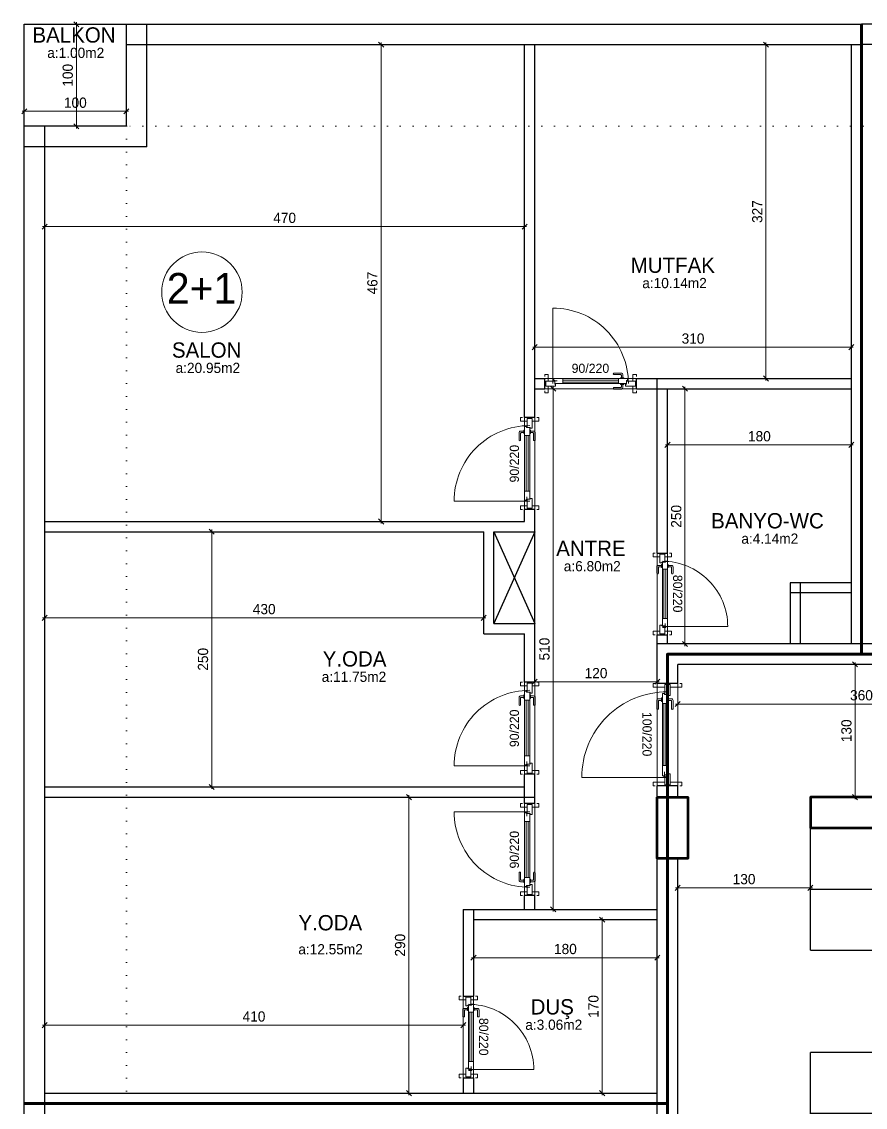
# Model space of a CAD drawing. Header units: centimetres. Extents: x 562865 to 1310255, y -148070 to 32737.
# Drawn here: x 591816 to 592642, y -1065 to -2 of the extents above; entities that cross this region are included whole.
import ezdxf
from ezdxf.enums import TextEntityAlignment as Align

# ---------------------------------------------------------------- set-up
doc = ezdxf.new("R2010")
doc.units = ezdxf.units.CM
doc.header["$LTSCALE"] = 2.5
doc.linetypes.add('DASHED', pattern=[0.25, 0.125, -0.125])
doc.linetypes.add('DOT', pattern=[0.25, 0, -0.25])
doc.layers.get('0').update_dxf_attribs({"color": 86})
for name, color, linetype, lineweight in [('1', 126, 'Continuous', 25), ('ADAKENARI', 18, 'Continuous', 5), ('DUVAR', 4, 'Continuous', 30), ('duvar-kesim', 7, 'Continuous', 0), ('GÖRÜNÜŞLER', 96, 'Continuous', 25), ('ince', 30, 'Continuous', 15), ('iç ölçü', 106, 'Continuous', 18), ('kapi', 9, 'Continuous', 0), ('kolon', 1, 'Continuous', 53)]:
    doc.layers.add(name, color=color, linetype=linetype, lineweight=lineweight)
for name, color, linetype in [('alan', 7, 'Continuous'), ('kapi-yazi', 7, 'Continuous'), ('mahal', 7, 'Continuous'), ('MAKINA', 4, 'Continuous'), ('MERBAS', 231, 'Continuous'), ('MIMARI', 3, 'Continuous'), ('Oda', 7, 'Continuous')]:
    doc.layers.add(name, color=color, linetype=linetype)
doc.styles.add('MAHALADI', font='arial.ttf')
doc.styles.add('PINAR', font='comic.ttf')
doc.dimstyles.new('TEMİZ ÖLÇÜ', dxfattribs={"dimtxt": 10, "dimasz": 5, "dimexe": 1.8, "dimexo": 0.625, "dimgap": 3, "dimtad": 1, "dimdec": 0, "dimrnd": 0.5, "dimzin": 1, "dimdsep": 46, "dimtxsty": 'PINAR', "dimblk": 'OBLIQUE', "dimcen": 0.9, "dimdle": 2, "dimclrd": 256, "dimclre": 256, "dimclrt": 7, "dimadec": 0, "dimazin": 0, "dimtfac": 1, "dimtdec": 0, "dimtofl": 0, "dimtmove": 2, "dimatfit": 2, "dimfxl": 10, "dimfxlon": 1, "dimlwd": -1, "dimlwe": -1, "dimarcsym": 0})

# ---------------------------------------------------------------- blocks, each defined once
blk = doc.blocks.new('_Oblique')
at = {"color": 0, "linetype": 'ByBlock', "lineweight": -2}
blk.add_line((-0.5, -0.5), (0.5, 0.5), dxfattribs=at)
blk = doc.blocks.new('*D104')
at = {"layer": 'Defpoints', "color": 0}
for p in [(592374.9, -881.1), (592384.6, -881.1), (592374.9, -1051.1)]:
    blk.add_point(p, dxfattribs=at)
at = {"layer": 'iç ölçü'}
for p, q in [((592379.6, -881.1), (592386.4, -881.1)), ((592384.6, -1053.1), (592384.6, -879.1)), ((592379.6, -1051.1), (592386.4, -1051.1))]:
    blk.add_line(p, q, dxfattribs=at)
at = {"layer": 'iç ölçü', "linetype": 'ByBlock', "xscale": 5, "yscale": 5, "zscale": 5}
for p, rotation in [((592384.6, -881.1), 90), ((592384.6, -1051.1), 270)]:
    blk.add_blockref('_Oblique', p, dxfattribs=dict(at, rotation=rotation))
at = {"layer": 'iç ölçü', "color": 7, "insert": (592376.1, -966.1), "char_height": 10, "attachment_point": 5, "rotation": 90, "style": 'PINAR'}
blk.add_mtext('170', dxfattribs=at)
blk = doc.blocks.new('*D105')
at = {"layer": 'Defpoints', "color": 0}
for p in [(592258.6, -902.2), (592438.6, -902.2), (592258.6, -918.4)]:
    blk.add_point(p, dxfattribs=at)
at = {"layer": 'iç ölçü'}
for p, q in [((592258.6, -913.4), (592258.6, -920.2)), ((592438.6, -913.4), (592438.6, -920.2)), ((592440.6, -918.4), (592256.6, -918.4))]:
    blk.add_line(p, q, dxfattribs=at)
at = {"layer": 'iç ölçü', "linetype": 'ByBlock', "xscale": 5, "yscale": 5, "zscale": 5, "rotation": 180}
blk.add_blockref('_Oblique', (592258.6, -918.4), dxfattribs=at)
at = {"layer": 'iç ölçü', "linetype": 'ByBlock', "xscale": 5, "yscale": 5, "zscale": 5}
blk.add_blockref('_Oblique', (592438.6, -918.4), dxfattribs=at)
at = {"layer": 'iç ölçü', "color": 7, "insert": (592348.6, -909.9), "char_height": 10, "attachment_point": 5, "style": 'PINAR'}
blk.add_mtext('180', dxfattribs=at)
blk = doc.blocks.new('*D106')
at = {"layer": 'Defpoints', "color": 0}
for p in [(592195.3, -761.1), (592216.9, -761.1), (592216.9, -1051.1)]:
    blk.add_point(p, dxfattribs=at)
at = {"layer": 'iç ölçü'}
for p, q in [((592200.3, -761.1), (592193.5, -761.1)), ((592195.3, -1053.1), (592195.3, -759.1)), ((592200.3, -1051.1), (592193.5, -1051.1))]:
    blk.add_line(p, q, dxfattribs=at)
at = {"layer": 'iç ölçü', "linetype": 'ByBlock', "xscale": 5, "yscale": 5, "zscale": 5}
for p, rotation in [((592195.3, -761.1), 90), ((592195.3, -1051.1), 270)]:
    blk.add_blockref('_Oblique', p, dxfattribs=dict(at, rotation=rotation))
at = {"layer": 'iç ölçü', "color": 7, "insert": (592186.7, -906.1), "char_height": 10, "attachment_point": 5, "rotation": 90, "style": 'PINAR'}
blk.add_mtext('290', dxfattribs=at)
blk = doc.blocks.new('*D107')
at = {"layer": 'Defpoints', "color": 0}
for p in [(591838.6, -896.2), (592248.6, -896.2), (591838.6, -984.4)]:
    blk.add_point(p, dxfattribs=at)
at = {"layer": 'iç ölçü'}
for p, q in [((592250.6, -984.4), (591836.6, -984.4)), ((591838.6, -979.4), (591838.6, -986.2)), ((592248.6, -979.4), (592248.6, -986.2))]:
    blk.add_line(p, q, dxfattribs=at)
at = {"layer": 'iç ölçü', "linetype": 'ByBlock', "xscale": 5, "yscale": 5, "zscale": 5, "rotation": 180}
blk.add_blockref('_Oblique', (591838.6, -984.4), dxfattribs=at)
at = {"layer": 'iç ölçü', "linetype": 'ByBlock', "xscale": 5, "yscale": 5, "zscale": 5}
blk.add_blockref('_Oblique', (592248.6, -984.4), dxfattribs=at)
at = {"layer": 'iç ölçü', "color": 7, "insert": (592043.6, -976), "char_height": 10, "attachment_point": 5, "style": 'PINAR'}
blk.add_mtext('410', dxfattribs=at)
blk = doc.blocks.new('*D108')
at = {"layer": 'Defpoints', "color": 0}
for p in [(592002.2, -501.1), (592022.8, -501.1), (592022.8, -751.1)]:
    blk.add_point(p, dxfattribs=at)
at = {"layer": 'iç ölçü'}
for p, q in [((592002.2, -753.1), (592002.2, -499.1)), ((592007.2, -501.1), (592000.4, -501.1)), ((592007.2, -751.1), (592000.4, -751.1))]:
    blk.add_line(p, q, dxfattribs=at)
at = {"layer": 'iç ölçü', "linetype": 'ByBlock', "xscale": 5, "yscale": 5, "zscale": 5}
for p, rotation in [((592002.2, -501.1), 90), ((592002.2, -751.1), 270)]:
    blk.add_blockref('_Oblique', p, dxfattribs=dict(at, rotation=rotation))
at = {"layer": 'iç ölçü', "color": 7, "insert": (591993.7, -626.1), "char_height": 10, "attachment_point": 5, "rotation": 90, "style": 'PINAR'}
blk.add_mtext('250', dxfattribs=at)
blk = doc.blocks.new('*D109')
at = {"layer": 'Defpoints', "color": 0}
for p in [(591838.6, -552.1), (592268.6, -552.1), (591838.6, -585.5)]:
    blk.add_point(p, dxfattribs=at)
at = {"layer": 'iç ölçü'}
for p, q in [((591838.6, -580.5), (591838.6, -587.3)), ((592268.6, -580.5), (592268.6, -587.3)), ((592270.6, -585.5), (591836.6, -585.5))]:
    blk.add_line(p, q, dxfattribs=at)
at = {"layer": 'iç ölçü', "linetype": 'ByBlock', "xscale": 5, "yscale": 5, "zscale": 5, "rotation": 180}
blk.add_blockref('_Oblique', (591838.6, -585.5), dxfattribs=at)
at = {"layer": 'iç ölçü', "linetype": 'ByBlock', "xscale": 5, "yscale": 5, "zscale": 5}
blk.add_blockref('_Oblique', (592268.6, -585.5), dxfattribs=at)
at = {"layer": 'iç ölçü', "color": 7, "insert": (592053.6, -577), "char_height": 10, "attachment_point": 5, "style": 'PINAR'}
blk.add_mtext('430', dxfattribs=at)
blk = doc.blocks.new('*D110')
at = {"layer": 'Defpoints', "color": 0}
for p in [(592168.1, -24.1), (592194.8, -24.1), (592194.8, -491.1)]:
    blk.add_point(p, dxfattribs=at)
at = {"layer": 'iç ölçü'}
for p, q in [((592173.1, -24.1), (592166.3, -24.1)), ((592168.1, -493.1), (592168.1, -22.1)), ((592173.1, -491.1), (592166.3, -491.1))]:
    blk.add_line(p, q, dxfattribs=at)
at = {"layer": 'iç ölçü', "linetype": 'ByBlock', "xscale": 5, "yscale": 5, "zscale": 5}
for p, rotation in [((592168.1, -24.1), 90), ((592168.1, -491.1), 270)]:
    blk.add_blockref('_Oblique', p, dxfattribs=dict(at, rotation=rotation))
at = {"layer": 'iç ölçü', "color": 7, "insert": (592159.6, -257.6), "char_height": 10, "attachment_point": 5, "rotation": 90, "style": 'PINAR'}
blk.add_mtext('467', dxfattribs=at)
blk = doc.blocks.new('*D111')
at = {"layer": 'Defpoints', "color": 0}
for p in [(591838.6, -151.4), (592308.6, -151.4), (591838.6, -202.3)]:
    blk.add_point(p, dxfattribs=at)
at = {"layer": 'iç ölçü'}
for p, q in [((591838.6, -197.3), (591838.6, -204.1)), ((592308.6, -197.3), (592308.6, -204.1)), ((592310.6, -202.3), (591836.6, -202.3))]:
    blk.add_line(p, q, dxfattribs=at)
at = {"layer": 'iç ölçü', "linetype": 'ByBlock', "xscale": 5, "yscale": 5, "zscale": 5, "rotation": 180}
blk.add_blockref('_Oblique', (591838.6, -202.3), dxfattribs=at)
at = {"layer": 'iç ölçü', "linetype": 'ByBlock', "xscale": 5, "yscale": 5, "zscale": 5}
blk.add_blockref('_Oblique', (592308.6, -202.3), dxfattribs=at)
at = {"layer": 'iç ölçü', "color": 7, "insert": (592073.6, -193.8), "char_height": 10, "attachment_point": 5, "style": 'PINAR'}
blk.add_mtext('470', dxfattribs=at)
blk = doc.blocks.new('*D112')
at = {"layer": 'Defpoints', "color": 0}
for p in [(591869.6, -4.1), (591897.4, -4.1), (591897.4, -104.1)]:
    blk.add_point(p, dxfattribs=at)
at = {"layer": 'iç ölçü'}
for p, q in [((591874.6, -4.1), (591867.8, -4.1)), ((591869.6, -106.1), (591869.6, -2.1)), ((591874.6, -104.1), (591867.8, -104.1))]:
    blk.add_line(p, q, dxfattribs=at)
at = {"layer": 'iç ölçü', "linetype": 'ByBlock', "xscale": 5, "yscale": 5, "zscale": 5}
for p, rotation in [((591869.6, -4.1), 90), ((591869.6, -104.1), 270)]:
    blk.add_blockref('_Oblique', p, dxfattribs=dict(at, rotation=rotation))
at = {"layer": 'iç ölçü', "color": 7, "insert": (591861.2, -54.1), "char_height": 10, "attachment_point": 5, "rotation": 90, "style": 'PINAR'}
blk.add_mtext('100', dxfattribs=at)
blk = doc.blocks.new('*D113')
at = {"layer": 'Defpoints', "color": 0}
for p in [(591818.6, -82.8), (591918.6, -82.8), (591918.6, -89.4)]:
    blk.add_point(p, dxfattribs=at)
at = {"layer": 'iç ölçü'}
for p, q in [((591818.6, -84.4), (591818.6, -91.2)), ((591918.6, -84.4), (591918.6, -91.2)), ((591816.6, -89.4), (591920.6, -89.4))]:
    blk.add_line(p, q, dxfattribs=at)
at = {"layer": 'iç ölçü', "linetype": 'ByBlock', "xscale": 5, "yscale": 5, "zscale": 5, "rotation": 180}
blk.add_blockref('_Oblique', (591818.6, -89.4), dxfattribs=at)
at = {"layer": 'iç ölçü', "linetype": 'ByBlock', "xscale": 5, "yscale": 5, "zscale": 5}
blk.add_blockref('_Oblique', (591918.6, -89.4), dxfattribs=at)
at = {"layer": 'iç ölçü', "color": 7, "insert": (591868.6, -81), "char_height": 10, "attachment_point": 5, "style": 'PINAR'}
blk.add_mtext('100', dxfattribs=at)
blk = doc.blocks.new('*D114')
at = {"layer": 'Defpoints', "color": 0}
for p in [(592528.1, -24.1), (592545, -24.1), (592528.1, -351.1)]:
    blk.add_point(p, dxfattribs=at)
at = {"layer": 'iç ölçü'}
for p, q in [((592540, -24.1), (592546.8, -24.1)), ((592545, -353.1), (592545, -22.1)), ((592540, -351.1), (592546.8, -351.1))]:
    blk.add_line(p, q, dxfattribs=at)
at = {"layer": 'iç ölçü', "linetype": 'ByBlock', "xscale": 5, "yscale": 5, "zscale": 5}
for p, rotation in [((592545, -24.1), 90), ((592545, -351.1), 270)]:
    blk.add_blockref('_Oblique', p, dxfattribs=dict(at, rotation=rotation))
at = {"layer": 'iç ölçü', "color": 7, "insert": (592536.6, -187.6), "char_height": 10, "attachment_point": 5, "rotation": 90, "style": 'PINAR'}
blk.add_mtext('327', dxfattribs=at)
blk = doc.blocks.new('*D115')
at = {"layer": 'Defpoints', "color": 0}
for p in [(592318.6, -58.1), (592628.6, -58.1), (592318.6, -320.4)]:
    blk.add_point(p, dxfattribs=at)
at = {"layer": 'iç ölçü'}
for p, q in [((592318.6, -315.4), (592318.6, -322.2)), ((592628.6, -315.4), (592628.6, -322.2)), ((592630.6, -320.4), (592316.6, -320.4))]:
    blk.add_line(p, q, dxfattribs=at)
at = {"layer": 'iç ölçü', "linetype": 'ByBlock', "xscale": 5, "yscale": 5, "zscale": 5, "rotation": 180}
blk.add_blockref('_Oblique', (592318.6, -320.4), dxfattribs=at)
at = {"layer": 'iç ölçü', "linetype": 'ByBlock', "xscale": 5, "yscale": 5, "zscale": 5}
blk.add_blockref('_Oblique', (592628.6, -320.4), dxfattribs=at)
at = {"layer": 'iç ölçü', "color": 7, "insert": (592473.6, -312), "char_height": 10, "attachment_point": 5, "style": 'PINAR'}
blk.add_mtext('310', dxfattribs=at)
blk = doc.blocks.new('*D116')
at = {"layer": 'Defpoints', "color": 0}
for p in [(592448.6, -416.1), (592448.6, -432.8), (592628.6, -432.8)]:
    blk.add_point(p, dxfattribs=at)
at = {"layer": 'iç ölçü'}
for p, q in [((592448.6, -421.1), (592448.6, -414.3)), ((592628.6, -421.1), (592628.6, -414.3)), ((592630.6, -416.1), (592446.6, -416.1))]:
    blk.add_line(p, q, dxfattribs=at)
at = {"layer": 'iç ölçü', "linetype": 'ByBlock', "xscale": 5, "yscale": 5, "zscale": 5, "rotation": 180}
blk.add_blockref('_Oblique', (592448.6, -416.1), dxfattribs=at)
at = {"layer": 'iç ölçü', "linetype": 'ByBlock', "xscale": 5, "yscale": 5, "zscale": 5}
blk.add_blockref('_Oblique', (592628.6, -416.1), dxfattribs=at)
at = {"layer": 'iç ölçü', "color": 7, "insert": (592538.6, -407.7), "char_height": 10, "attachment_point": 5, "style": 'PINAR'}
blk.add_mtext('180', dxfattribs=at)
blk = doc.blocks.new('*D117')
at = {"layer": 'Defpoints', "color": 0}
for p in [(592491, -361.1), (592465.7, -611.1), (592491, -611.1)]:
    blk.add_point(p, dxfattribs=at)
at = {"layer": 'iç ölçü'}
for p, q in [((592470.7, -361.1), (592463.9, -361.1)), ((592465.7, -359.1), (592465.7, -613.1)), ((592470.7, -611.1), (592463.9, -611.1))]:
    blk.add_line(p, q, dxfattribs=at)
at = {"layer": 'iç ölçü', "linetype": 'ByBlock', "xscale": 5, "yscale": 5, "zscale": 5}
for p, rotation in [((592465.7, -361.1), 90), ((592465.7, -611.1), 270)]:
    blk.add_blockref('_Oblique', p, dxfattribs=dict(at, rotation=rotation))
at = {"layer": 'iç ölçü', "color": 7, "insert": (592457.2, -486.1), "char_height": 10, "attachment_point": 5, "rotation": 90, "style": 'PINAR'}
blk.add_mtext('250', dxfattribs=at)
blk = doc.blocks.new('*D118')
at = {"layer": 'Defpoints', "color": 0}
for p in [(592318.6, -648.1), (592318.6, -655.4), (592438.6, -655.4)]:
    blk.add_point(p, dxfattribs=at)
at = {"layer": 'iç ölçü'}
for p, q in [((592440.6, -648.1), (592316.6, -648.1)), ((592318.6, -653.1), (592318.6, -646.3)), ((592438.6, -653.1), (592438.6, -646.3))]:
    blk.add_line(p, q, dxfattribs=at)
at = {"layer": 'iç ölçü', "linetype": 'ByBlock', "xscale": 5, "yscale": 5, "zscale": 5, "rotation": 180}
blk.add_blockref('_Oblique', (592318.6, -648.1), dxfattribs=at)
at = {"layer": 'iç ölçü', "linetype": 'ByBlock', "xscale": 5, "yscale": 5, "zscale": 5}
blk.add_blockref('_Oblique', (592438.6, -648.1), dxfattribs=at)
at = {"layer": 'iç ölçü', "color": 7, "insert": (592378.6, -639.7), "char_height": 10, "attachment_point": 5, "style": 'PINAR'}
blk.add_mtext('120', dxfattribs=at)
blk = doc.blocks.new('*D119')
at = {"layer": 'Defpoints', "color": 0}
for p in [(592336.6, -361.1), (592343.6, -361.1), (592343.6, -871.1)]:
    blk.add_point(p, dxfattribs=at)
at = {"layer": 'iç ölçü'}
for p, q in [((592341.6, -361.1), (592334.8, -361.1)), ((592336.6, -873.1), (592336.6, -359.1)), ((592341.6, -871.1), (592334.8, -871.1))]:
    blk.add_line(p, q, dxfattribs=at)
at = {"layer": 'iç ölçü', "linetype": 'ByBlock', "xscale": 5, "yscale": 5, "zscale": 5}
for p, rotation in [((592336.6, -361.1), 90), ((592336.6, -871.1), 270)]:
    blk.add_blockref('_Oblique', p, dxfattribs=dict(at, rotation=rotation))
at = {"layer": 'iç ölçü', "color": 7, "insert": (592328.1, -616.1), "char_height": 10, "attachment_point": 5, "rotation": 90, "style": 'PINAR'}
blk.add_mtext('510', dxfattribs=at)
blk = doc.blocks.new('fm-door1')
at = {"linetype": 'Continuous'}
for p, q in [((0, 25), (0, -25)), ((100, 25), (0, 25)), ((80, 32), (80, 0)), ((84, 28), (128, 28)), ((90, 50), (910, 50)), ((90, 50), (90, 30)), ((100, 30), (90, 30)), ((100, 30), (100, -5)), ((100, 30), (100, -5)), ((100, 0), (900, 0)), ((190, 50), (190, 0)), ((810, 50), (810, 0)), ((910, 30), (900, 30)), ((900, 30), (900, -5)), ((900, 25), (1000, 25)), ((910, 50), (910, 30)), ((1000, 25), (1000, -25)), ((110, -25), (0, -25)), ((100, -5), (110, -5)), ((110, -5), (100, -5)), ((110, -5), (110, -25)), ((110, -25), (110, -5)), ((890, -25), (890, -5)), ((890, -5), (900, -5)), ((890, -25), (1000, -25))]:
    blk.add_line(p, q, dxfattribs=at)
at = {"color": 8, "linetype": 'Continuous'}
for p, q in [((190, 35), (810, 35)), ((190, 15), (810, 15))]:
    blk.add_line(p, q, dxfattribs=at)
at = {"linetype": 'Continuous'}
for points in [[(858, 58), (858, 89, 0.414214), (842, 104), (759, 104, 1), (759, 89), (835, 89, -0.414214), (842, 81), (842, 58)], [(858, -8), (858, -39, -0.414214), (842, -54), (759, -54, -1), (759, -39), (835, -39, 0.414214), (842, -31), (842, -8)]]:
    blk.add_lwpolyline(points, format="xyb", dxfattribs=at)
for points in [[(869, 50), (869, 58), (831, 58), (831, 50)], [(869, 0), (869, -8), (831, -8), (831, 0)]]:
    blk.add_lwpolyline(points, dxfattribs=at)
blk.add_circle((84, 32), 4.26, dxfattribs=at)
blk = doc.blocks.new('*D144')
at = {"layer": 'Defpoints', "color": 0}
for p in [(592458.6, -669.9), (592458.6, -699.9), (592818.6, -699.9)]:
    blk.add_point(p, dxfattribs=at)
at = {"layer": 'iç ölçü'}
for p, q in [((592458.6, -674.9), (592458.6, -668.1)), ((592818.6, -674.9), (592818.6, -668.1)), ((592820.6, -669.9), (592456.6, -669.9))]:
    blk.add_line(p, q, dxfattribs=at)
at = {"layer": 'iç ölçü', "linetype": 'ByBlock', "xscale": 5, "yscale": 5, "zscale": 5, "rotation": 180}
blk.add_blockref('_Oblique', (592458.6, -669.9), dxfattribs=at)
at = {"layer": 'iç ölçü', "linetype": 'ByBlock', "xscale": 5, "yscale": 5, "zscale": 5}
blk.add_blockref('_Oblique', (592818.6, -669.9), dxfattribs=at)
at = {"layer": 'iç ölçü', "color": 7, "insert": (592638.6, -661.4), "char_height": 10, "attachment_point": 5, "style": 'PINAR'}
blk.add_mtext('360', dxfattribs=at)
blk = doc.blocks.new('*D148')
at = {"layer": 'Defpoints', "color": 0}
for p in [(594835.3, -754.7), (594855.3, -757.3), (594855.3, -771)]:
    blk.add_point(p, dxfattribs=at)
at = {"layer": 'iç ölçü'}
for p, q in [((594833.3, -757.3), (594857.3, -757.3)), ((594835.3, -755.3), (594835.3, -759.1)), ((594855.3, -767.3), (594855.3, -755.5))]:
    blk.add_line(p, q, dxfattribs=at)
at = {"layer": 'iç ölçü', "xscale": 5, "yscale": 5, "zscale": 5, "rotation": 180}
blk.add_blockref('_Oblique', (594835.3, -757.3), dxfattribs=at)
at = {"layer": 'iç ölçü', "xscale": 5, "yscale": 5, "zscale": 5}
blk.add_blockref('_Oblique', (594855.3, -757.3), dxfattribs=at)
at = {"layer": 'iç ölçü', "color": 7, "insert": (594847.8, -742.5), "char_height": 10, "attachment_point": 5, "style": 'PINAR'}
blk.add_mtext('20', dxfattribs=at)
blk = doc.blocks.new('*D149')
at = {"layer": 'Defpoints', "color": 0}
for p in [(595060.3, -732.9), (595060.3, -757.3), (594855.3, -771)]:
    blk.add_point(p, dxfattribs=at)
at = {"layer": 'iç ölçü'}
for p, q in [((595060.3, -747.3), (595060.3, -759.1)), ((594853.3, -757.3), (595062.3, -757.3)), ((594855.3, -767.3), (594855.3, -755.5))]:
    blk.add_line(p, q, dxfattribs=at)
at = {"layer": 'iç ölçü', "xscale": 5, "yscale": 5, "zscale": 5, "rotation": 180}
blk.add_blockref('_Oblique', (594855.3, -757.3), dxfattribs=at)
at = {"layer": 'iç ölçü', "xscale": 5, "yscale": 5, "zscale": 5}
blk.add_blockref('_Oblique', (595060.3, -757.3), dxfattribs=at)
at = {"layer": 'iç ölçü', "color": 7, "insert": (594957.8, -748.8), "char_height": 10, "attachment_point": 5, "style": 'PINAR'}
blk.add_mtext('205', dxfattribs=at)
blk = doc.blocks.new('*D150')
at = {"layer": 'Defpoints', "color": 0}
for p in [(595060.3, -732.9), (595085.3, -754.8), (595085.3, -757.3)]:
    blk.add_point(p, dxfattribs=at)
at = {"layer": 'iç ölçü'}
for p, q in [((595060.3, -747.3), (595060.3, -759.1)), ((595058.3, -757.3), (595087.3, -757.3)), ((595085.3, -755.4), (595085.3, -759.1))]:
    blk.add_line(p, q, dxfattribs=at)
at = {"layer": 'iç ölçü', "xscale": 5, "yscale": 5, "zscale": 5, "rotation": 180}
blk.add_blockref('_Oblique', (595060.3, -757.3), dxfattribs=at)
at = {"layer": 'iç ölçü', "xscale": 5, "yscale": 5, "zscale": 5}
blk.add_blockref('_Oblique', (595085.3, -757.3), dxfattribs=at)
at = {"layer": 'iç ölçü', "color": 7, "insert": (595072.8, -745.8), "char_height": 10, "attachment_point": 5, "style": 'PINAR'}
blk.add_mtext('25', dxfattribs=at)
blk = doc.blocks.new('*D151')
at = {"layer": 'Defpoints', "color": 0}
for p in [(595021.9, -789.2), (595028.7, -789.2), (595028.7, -814.2)]:
    blk.add_point(p, dxfattribs=at)
at = {"layer": 'iç ölçü'}
for p, q in [((595028, -789.2), (595020.1, -789.2)), ((595021.9, -816.2), (595021.9, -787.2)), ((595028, -814.2), (595020.1, -814.2))]:
    blk.add_line(p, q, dxfattribs=at)
at = {"layer": 'iç ölçü', "xscale": 5, "yscale": 5, "zscale": 5}
for p, rotation in [((595021.9, -789.2), 90), ((595021.9, -814.2), 270)]:
    blk.add_blockref('_Oblique', p, dxfattribs=dict(at, rotation=rotation))
at = {"layer": 'iç ölçü', "color": 7, "insert": (595033.8, -801.7), "char_height": 10, "attachment_point": 5, "rotation": 90, "style": 'PINAR'}
blk.add_mtext('25', dxfattribs=at)
blk = doc.blocks.new('*D152')
at = {"layer": 'Defpoints', "color": 0}
for p in [(595021.9, -609.2), (595026.1, -609.2), (595028.7, -789.2)]:
    blk.add_point(p, dxfattribs=at)
at = {"layer": 'iç ölçü'}
for p, q in [((595025.5, -609.2), (595020.1, -609.2)), ((595021.9, -791.2), (595021.9, -607.2)), ((595028, -789.2), (595020.1, -789.2))]:
    blk.add_line(p, q, dxfattribs=at)
at = {"layer": 'iç ölçü', "xscale": 5, "yscale": 5, "zscale": 5}
for p, rotation in [((595021.9, -609.2), 90), ((595021.9, -789.2), 270)]:
    blk.add_blockref('_Oblique', p, dxfattribs=dict(at, rotation=rotation))
at = {"layer": 'iç ölçü', "color": 7, "insert": (595013.5, -699.2), "char_height": 10, "attachment_point": 5, "rotation": 90, "style": 'PINAR'}
blk.add_mtext('180', dxfattribs=at)
blk = doc.blocks.new('*D153')
at = {"layer": 'Defpoints', "color": 0}
for p in [(595021.9, -584.2), (595026.1, -584.2), (595026.1, -609.2)]:
    blk.add_point(p, dxfattribs=at)
at = {"layer": 'iç ölçü'}
for p, q in [((595025.5, -584.2), (595020.1, -584.2)), ((595021.9, -611.2), (595021.9, -582.2)), ((595025.5, -609.2), (595020.1, -609.2))]:
    blk.add_line(p, q, dxfattribs=at)
at = {"layer": 'iç ölçü', "xscale": 5, "yscale": 5, "zscale": 5}
for p, rotation in [((595021.9, -584.2), 90), ((595021.9, -609.2), 270)]:
    blk.add_blockref('_Oblique', p, dxfattribs=dict(at, rotation=rotation))
at = {"layer": 'iç ölçü', "color": 7, "insert": (595037.1, -596.7), "char_height": 10, "attachment_point": 5, "rotation": 90, "style": 'PINAR'}
blk.add_mtext('25', dxfattribs=at)
blk = doc.blocks.new('*D154')
at = {"layer": 'Defpoints', "color": 0}
for p in [(594705.3, -699.2), (594705.3, -700.2), (594835.3, -699.2)]:
    blk.add_point(p, dxfattribs=at)
at = {"layer": 'iç ölçü'}
for p, q in [((594837.3, -700.2), (594703.3, -700.2)), ((594705.3, -699.9), (594705.3, -702)), ((594835.3, -699.9), (594835.3, -702))]:
    blk.add_line(p, q, dxfattribs=at)
at = {"layer": 'iç ölçü', "xscale": 5, "yscale": 5, "zscale": 5, "rotation": 180}
blk.add_blockref('_Oblique', (594705.3, -700.2), dxfattribs=at)
at = {"layer": 'iç ölçü', "xscale": 5, "yscale": 5, "zscale": 5}
blk.add_blockref('_Oblique', (594835.3, -700.2), dxfattribs=at)
at = {"layer": 'iç ölçü', "color": 7, "insert": (594770.3, -691.7), "char_height": 10, "attachment_point": 5, "style": 'PINAR'}
blk.add_mtext('130', dxfattribs=at)
blk = doc.blocks.new('*D145')
at = {"layer": 'Defpoints', "color": 0}
for p in [(594908.1, -814.2), (594878, -944.2), (594908.1, -944.2)]:
    blk.add_point(p, dxfattribs=at)
at = {"layer": 'iç ölçü'}
for p, q in [((594883, -814.2), (594876.2, -814.2)), ((594878, -812.2), (594878, -946.2)), ((594883, -944.2), (594876.2, -944.2))]:
    blk.add_line(p, q, dxfattribs=at)
at = {"layer": 'iç ölçü', "xscale": 5, "yscale": 5, "zscale": 5}
for p, rotation in [((594878, -814.2), 90), ((594878, -944.2), 270)]:
    blk.add_blockref('_Oblique', p, dxfattribs=dict(at, rotation=rotation))
at = {"layer": 'iç ölçü', "color": 7, "insert": (594869.6, -879.2), "char_height": 10, "attachment_point": 5, "rotation": 90, "style": 'PINAR'}
blk.add_mtext('130', dxfattribs=at)
blk = doc.blocks.new('*D146')
at = {"layer": 'Defpoints', "color": 0}
for p in [(594879, -84.2), (594885.3, -84.2), (594878, -214.2)]:
    blk.add_point(p, dxfattribs=at)
at = {"layer": 'iç ölçü'}
for p, q in [((594884, -84.2), (594877.2, -84.2)), ((594879, -216.2), (594879, -82.2)), ((594878.6, -214.2), (594880.8, -214.2))]:
    blk.add_line(p, q, dxfattribs=at)
at = {"layer": 'iç ölçü', "xscale": 5, "yscale": 5, "zscale": 5}
for p, rotation in [((594879, -84.2), 90), ((594879, -214.2), 270)]:
    blk.add_blockref('_Oblique', p, dxfattribs=dict(at, rotation=rotation))
at = {"layer": 'iç ölçü', "color": 7, "insert": (594870.6, -149.2), "char_height": 10, "attachment_point": 5, "rotation": 90, "style": 'PINAR'}
blk.add_mtext('130', dxfattribs=at)
blk = doc.blocks.new('*D147')
at = {"layer": 'Defpoints', "color": 0}
for p in [(594705.3, -288.4), (594835.3, -288.4), (594835.3, -303)]:
    blk.add_point(p, dxfattribs=at)
at = {"layer": 'iç ölçü'}
for p, q in [((594703.3, -303), (594837.3, -303)), ((594705.3, -298), (594705.3, -304.8)), ((594835.3, -298), (594835.3, -304.8))]:
    blk.add_line(p, q, dxfattribs=at)
at = {"layer": 'iç ölçü', "xscale": 5, "yscale": 5, "zscale": 5, "rotation": 180}
blk.add_blockref('_Oblique', (594705.3, -303), dxfattribs=at)
at = {"layer": 'iç ölçü', "xscale": 5, "yscale": 5, "zscale": 5}
blk.add_blockref('_Oblique', (594835.3, -303), dxfattribs=at)
at = {"layer": 'iç ölçü', "color": 7, "insert": (594770.3, -294.6), "char_height": 10, "attachment_point": 5, "style": 'PINAR'}
blk.add_mtext('130', dxfattribs=at)
blk = doc.blocks.new('A$C25296537')
at = {"color": 4, "ltscale": 0.1}
for p, q in [((245.3, 315), (241.8, 315)), ((241.8, 315), (241.8, 263.6)), ((245.3, 315), (245.3, 263.6)), ((241.8, 263.6), (245.3, 263.6)), ((249.2, 265), (245.7, 265)), ((245.7, 265), (245.7, 215)), ((249.2, 265), (249.2, 215)), ((245.7, 215), (249.2, 215))]:
    blk.add_line(p, q, dxfattribs=at)
at = {"layer": '1', "linetype": 'DASHED', "ltscale": 20}
blk.add_line((224, 725), (224, 722), dxfattribs=at)
at = {"layer": 'DUVAR'}
for p, q in [((474, 900), (74, 900)), ((74, 861.2), (74, 900)), ((474, 861.2), (474, 900)), ((454, 880), (94, 880)), ((94, 861.2), (94, 880)), ((454, 861.2), (454, 880)), ((94, 861.2), (74, 861.2)), ((454, 861.2), (474, 861.2)), ((74, 750), (74, 761.2)), ((94, 761.2), (74, 761.2)), ((94, 750), (94, 761.2)), ((454, 750), (454, 761.2)), ((454, 761.2), (474, 761.2)), ((474, 750), (474, 761.2)), ((74, 210), (74, 690)), ((94, 210), (94, 690)), ((224, 355), (224, 315)), ((244, 355), (244, 315)), ((224, 315), (244, 315)), ((224, 215), (224, 175)), ((224, 215), (244, 215)), ((244, 215), (244, 175)), ((74, 150), (74, 138.8)), ((94, 150), (94, 138.8)), ((454, 150), (454, 138.8)), ((474, 150), (474, 138.8)), ((94, 138.8), (74, 138.8)), ((454, 138.8), (474, 138.8)), ((74, 38.8), (74, 0)), ((94, 38.8), (74, 38.8)), ((94, 38.8), (94, 20)), ((454, 38.8), (454, 20)), ((454, 38.8), (474, 38.8)), ((474, 38.8), (474, 0)), ((454, 20), (94, 20)), ((474, 0), (74, 0))]:
    blk.add_line(p, q, dxfattribs=at)
at = {"layer": 'duvar-kesim'}
for p, q in [((74, 761.2), (74, 861.2)), ((94, 761.2), (94, 861.2)), ((454, 761.2), (454, 861.2)), ((474, 761.2), (474, 861.2)), ((224, 315), (224, 215)), ((244, 315), (244, 215)), ((74, 138.8), (74, 38.8)), ((94, 138.8), (94, 38.8)), ((454, 138.8), (454, 38.8)), ((474, 138.8), (474, 38.8))]:
    blk.add_line(p, q, dxfattribs=at)
at = {"layer": 'ince', "ltscale": 0.1}
for p, q in [((244, 330.4), (265.6, 330.4)), ((265.6, 330.4), (265.6, 198.8)), ((244, 302.6), (244, 315)), ((244, 215), (244, 198.8)), ((244, 198.8), (265.6, 198.8))]:
    blk.add_line(p, q, dxfattribs=at)
at = {"layer": 'kapi'}
for points in [[(84, 769.2), (0, 769.2, -0.414214), (84, 853.2, -0.414214)], [(464, 769.2), (548, 769.2, 0.414214), (464, 853.2, 0.414214)], [(84, 130.8), (0, 130.8, 0.414214), (84, 46.8, 0.414214)], [(464, 130.8), (548, 130.8, -0.414214), (464, 46.8, -0.414214)]]:
    blk.add_lwpolyline(points, format="xyb", dxfattribs=at)
for points in [[(72, 861.2), (70, 861.2), (70, 857.7), (81.5, 857.7)], [(96, 861.2), (98, 861.2), (98, 857.7), (86.5, 857.7)], [(452, 861.2), (450, 861.2), (450, 857.7), (461.5, 857.7)], [(476, 861.2), (478, 861.2), (478, 857.7), (466.5, 857.7)], [(72, 761.2), (70, 761.2), (70, 764.7), (81.5, 764.7)], [(96, 761.2), (98, 761.2), (98, 764.7), (86.5, 764.7)], [(452, 761.2), (450, 761.2), (450, 764.7), (461.5, 764.7)], [(476, 761.2), (478, 761.2), (478, 764.7), (466.5, 764.7)], [(72, 138.8), (70, 138.8), (70, 135.3), (81.5, 135.3)], [(96, 138.8), (98, 138.8), (98, 135.3), (86.5, 135.3)], [(452, 138.8), (450, 138.8), (450, 135.3), (461.5, 135.3)], [(476, 138.8), (478, 138.8), (478, 135.3), (466.5, 135.3)], [(72, 38.8), (70, 38.8), (70, 42.3), (81.5, 42.3)], [(96, 38.8), (98, 38.8), (98, 42.3), (86.5, 42.3)], [(452, 38.8), (450, 38.8), (450, 42.3), (461.5, 42.3)], [(476, 38.8), (478, 38.8), (478, 42.3), (466.5, 42.3)]]:
    blk.add_lwpolyline(points, dxfattribs=at)
at = {"layer": 'kolon'}
for points in [[(74, 750), (104, 750), (104, 690), (74, 690)], [(474, 150), (474, 750), (224, 750), (224, 720), (449, 720), (449, 380), (224, 380), (224, 355), (449, 355), (449, 175), (224, 175), (224, 150)], [(74, 210), (104, 210), (104, 150), (74, 150)]]:
    blk.add_lwpolyline(points, close=True, dxfattribs=at)
blk.add_lwpolyline([(224, 150), (474, 150)], dxfattribs=at)
at = {"layer": 'MAKINA', "ltscale": 0.1}
for p, q in [((412.8, 211.4), (412.8, 216.1)), ((441.4, 216.1), (441.4, 211.4))]:
    blk.add_line(p, q, dxfattribs=at)
at = {"layer": 'MERBAS'}
for p, q in [((224, 600), (224, 720)), ((224, 720), (449, 720)), ((449, 720), (449, 380)), ((224, 380), (224, 500)), ((449, 380), (224, 380))]:
    blk.add_line(p, q, dxfattribs=at)
for points in [[(224, 660), (319, 660, -0.414214), (389, 590), (389, 510, -0.414214), (319, 440), (224, 440)], [(224, 600), (319, 600, -0.414214), (329, 590), (329, 510, -0.414214), (319, 500), (224, 500)]]:
    blk.add_lwpolyline(points, format="xyb", dxfattribs=at)
at = {"layer": 'MIMARI', "ltscale": 0.1}
for p, q in [((333.9, 360.5), (331.5, 360.5)), ((331.5, 337.7), (331.5, 360.5)), ((333.9, 340), (333.9, 360.5)), ((345.6, 360.5), (343.3, 360.5)), ((343.3, 360.5), (343.3, 340)), ((345.6, 360.5), (345.6, 337.7)), ((345.6, 337.7), (331.5, 337.7)), ((343.3, 340), (333.9, 340)), ((412.8, 318.6), (441.4, 318.6)), ((412.8, 318.6), (441.4, 318.6)), ((412.8, 313.9), (412.8, 318.6)), ((412.8, 313.9), (441.4, 313.9)), ((412.8, 313.9), (441.4, 313.9)), ((441.4, 318.6), (441.4, 313.9)), ((441.4, 318.6), (441.4, 313.9)), ((412.8, 308), (424.5, 308)), ((412.8, 222), (412.8, 308)), ((424.5, 222), (424.5, 308)), ((412.8, 222), (424.5, 222)), ((412.8, 216.1), (441.4, 216.1)), ((412.8, 211.4), (441.4, 211.4)), ((345.6, 192.3), (331.5, 192.3)), ((331.5, 192.3), (331.5, 169.5)), ((345.6, 169.5), (345.6, 192.3)), ((343.3, 190), (333.9, 190)), ((333.9, 190), (333.9, 169.5)), ((343.3, 169.5), (343.3, 190)), ((333.9, 169.5), (331.5, 169.5)), ((345.6, 169.5), (343.3, 169.5))]:
    blk.add_line(p, q, dxfattribs=at)
for points in [[(343.3, 355), (333.9, 355)], [(390.5, 195), (402.4, 195), (402.4, 335), (251.1, 335), (251.1, 330.4)], [(390.5, 197.3), (400.1, 197.3), (400.1, 332.7), (253.4, 332.7), (253.4, 330.4)], [(251.1, 198.8), (251.1, 195), (390.5, 195)], [(253.4, 198.8), (253.4, 197.3), (390.5, 197.3)], [(343.3, 175), (333.9, 175)]]:
    blk.add_lwpolyline(points, dxfattribs=at)
for points in [[(341, 337.7), (341, 336.5), (336, 336.5), (336, 337.7)], [(339.5, 336.5), (338.6, 335), (338.6, 335), (337.6, 336.5)], [(341, 192.3), (341, 193.5), (336, 193.5), (336, 192.3)], [(339.5, 193.5), (338.6, 195), (338.6, 195), (337.6, 193.5)]]:
    blk.add_lwpolyline(points, close=True, dxfattribs=at)
for points in [[(341, 337.7), (341, 336.5), (336, 337.7), (336, 336.5)], [(337.6, 336.5), (338.6, 335), (339.5, 336.5), (338.6, 335)], [(341, 192.3), (341, 193.5), (336, 192.3), (336, 193.5)], [(337.6, 193.5), (338.6, 195), (339.5, 193.5), (338.6, 195)]]:
    blk.add_solid(points, dxfattribs=at)
at = {"layer": 'kapi', "yscale": 0.09999999999990905, "zscale": 0.098}
for p, xscale, rotation in [((84, 762.2), 0.09799999999995634, 90), ((464, 762.2), -0.09799999999995634, 270), ((84, 137.8), -0.09799999999995634, 90), ((464, 137.8), 0.09799999999995634, 270)]:
    blk.add_blockref('fm-door1', p, dxfattribs=dict(at, xscale=xscale, rotation=rotation))
at = {"layer": 'alan', "style": 'MAHALADI'}
blk.add_text('alan :3.80 m²', height=10, dxfattribs=at).set_placement((341.2, 257.2), align=Align.CENTER)
at = {"layer": 'kapi-yazi', "style": 'PINAR'}
for rotation, p in [(270, (64, 811.7)), (90, (484, 811.2)), (90, (64.4, 88.3)), (270, (483.6, 88.8))]:
    blk.add_text('100/220', height=9, rotation=rotation, dxfattribs=at).set_placement(p, align=Align.MIDDLE_CENTER)
at = {"layer": 'Oda', "style": 'MAHALADI'}
blk.add_text('ASANSÖR', height=15, dxfattribs=at).set_placement((341.2, 272.2), align=Align.CENTER)
at = {"layer": 'iç ölçü'}
for base, p1, p2, angle, override, picture, middle in [((267.7, 880), (266.7, 750), (274, 880), 90, {"dimfxl": 5, "dimarcsym": 1}, '*D146', (259.3, 815)), ((224, 661.2), (94, 675.8), (224, 675.8), 180, {"dimfxl": 5, "dimarcsym": 1}, '*D147', (159, 669.6)), ((410.7, 355), (417.4, 175), (414.9, 355), 90, {"dimtxsty": 'PINAR'}, '*D152', (402.2, 265)), ((94, 264.1), (224, 265), (94, 265), 180, {"dimfxl": 5, "dimarcsym": 1}, '*D154', (159, 272.5)), ((449, 206.9), (244, 193.2), (449, 231.4), 180, {"dimtxsty": 'PINAR'}, '*D149', (346.5, 215.4)), ((266.7, 20), (296.8, 150), (296.8, 20), 90, {"dimfxl": 5, "dimarcsym": 1}, '*D145', (258.3, 85))]:
    dim = blk.add_linear_dim(base=base, p1=p1, p2=p2, angle=angle, dimstyle='TEMİZ ÖLÇÜ', override=override, dxfattribs=at)
    dim.commit()
    dim.dimension.update_dxf_attribs({"geometry": picture, "text_midpoint": middle, "insert": (-594611.3, 964.2)})
for base, p1, p2, angle, picture, middle in [((410.7, 380), (414.9, 355), (414.9, 380), 90, '*D153', (425.8, 367.5)), ((244, 206.9), (224, 209.6), (244, 193.2), 180, '*D148', (236.5, 221.7)), ((474, 206.9), (449, 231.4), (474, 209.4), 180, '*D150', (461.5, 218.4)), ((410.7, 175), (417.4, 150), (417.4, 175), 90, '*D151', (422.6, 162.5))]:
    dim = blk.add_linear_dim(base=base, p1=p1, p2=p2, angle=angle, dimstyle='TEMİZ ÖLÇÜ', override={"dimtxsty": 'PINAR'}, dxfattribs=at)
    dim.commit()
    dim.dimension.update_dxf_attribs({"geometry": picture, "text_midpoint": middle, "dimtype": 128, "insert": (-594611.3, 964.2)})

msp = doc.modelspace()

# ---------------------------------------------------------------- linework, layer by layer
at = {"layer": 'ADAKENARI', "color": 2, "linetype": 'DOT', "ltscale": 20}
msp.add_lwpolyline([(593358.6, -104.1), (591918.6, -104.1), (591918.6, -2378.1), (593358.6, -2378.1)], close=True, dxfattribs=at)
at = {"layer": 'DUVAR'}
for p, q in [((591818.6, -4.1), (592638.6, -4.1)), ((591818.6, -2478.1), (591818.6, -4.1)), ((591918.6, -104.1), (591918.6, -4.1)), ((591938.6, -124.1), (591938.6, -4.1)), ((593458.6, -4.1), (592638.6, -4.1)), ((591918.6, -24.1), (592638.6, -24.1)), ((592308.6, -389.3), (592308.6, -24.1)), ((592318.6, -389.3), (592318.6, -24.1)), ((592628.6, -24.1), (592628.6, -611.1)), ((593358.6, -24.1), (592638.6, -24.1)), ((591918.6, -104.1), (591818.6, -104.1)), ((591838.6, -2378.1), (591838.6, -104.1)), ((591938.6, -124.1), (591818.6, -124.1)), ((592318.6, -351.1), (592328.3, -351.1)), ((592318.6, -361.1), (592328.3, -361.1)), ((592328.3, -361.1), (592328.3, -351.1)), ((592418.3, -351.1), (592628.6, -351.1)), ((592418.3, -361.1), (592418.3, -351.1)), ((592418.3, -361.1), (592628.6, -361.1)), ((592438.6, -522.1), (592438.6, -351.1)), ((592448.6, -522.1), (592448.6, -361.1)), ((592318.6, -389.3), (592308.6, -389.3)), ((592308.6, -491.1), (592308.6, -479.3)), ((592318.6, -479.3), (592308.6, -479.3)), ((592318.6, -501.1), (592318.6, -479.3)), ((591838.6, -491.1), (592308.6, -491.1)), ((591838.6, -501.1), (592268.6, -501.1)), ((592268.6, -601.1), (592268.6, -501.1)), ((592278.6, -591.1), (592278.6, -501.1)), ((592278.6, -501.1), (592318.6, -501.1)), ((592438.6, -522.1), (592448.6, -522.1)), ((592628.6, -551.1), (592568.6, -551.1)), ((592568.6, -551.1), (592568.6, -611.1)), ((592578.6, -551.1), (592578.6, -611.1)), ((592628.6, -561.1), (592568.6, -561.1)), ((592278.6, -591.1), (592318.6, -591.1)), ((592318.6, -648.5), (592318.6, -591.1)), ((592268.6, -601.1), (592308.6, -601.1)), ((592308.6, -648.5), (592308.6, -601.1)), ((592438.6, -611.1), (592438.6, -602.1)), ((592438.6, -602.1), (592448.6, -602.1)), ((592448.6, -611.1), (592448.6, -602.1)), ((592318.6, -648.5), (592308.6, -648.5)), ((592308.6, -767.4), (592308.6, -738.5)), ((592318.6, -738.5), (592308.6, -738.5)), ((592318.6, -767.4), (592318.6, -738.5)), ((591838.6, -751.1), (592308.6, -751.1)), ((591838.6, -761.1), (592318.6, -761.1)), ((592318.6, -767.4), (592308.6, -767.4)), ((592308.6, -871.1), (592308.6, -857.4)), ((592318.6, -857.4), (592308.6, -857.4)), ((592318.6, -871.1), (592318.6, -857.4)), ((592248.6, -871.1), (592438.6, -871.1)), ((592248.6, -871.1), (592248.6, -956)), ((592258.6, -871.1), (592258.6, -956)), ((592258.6, -881.1), (592438.6, -881.1)), ((592248.6, -956), (592258.6, -956)), ((592248.6, -1036), (592248.6, -1051.1)), ((592248.6, -1036), (592258.6, -1036)), ((592258.6, -1036), (592258.6, -1051.1)), ((591838.6, -1051.1), (592438.6, -1051.1))]:
    msp.add_line(p, q, dxfattribs=at)
at = {"layer": 'duvar-kesim'}
for p, q in [((592328.3, -351.1), (592418.3, -351.1)), ((592328.3, -361.1), (592418.3, -361.1)), ((592308.6, -479.3), (592308.6, -389.3)), ((592318.6, -479.3), (592318.6, -389.3)), ((592438.6, -602.1), (592438.6, -522.1)), ((592448.6, -602.1), (592448.6, -522.1)), ((592308.6, -738.5), (592308.6, -648.5)), ((592318.6, -738.5), (592318.6, -648.5)), ((592308.6, -767.4), (592308.6, -857.4)), ((592318.6, -767.4), (592318.6, -857.4)), ((592248.6, -1036), (592248.6, -956)), ((592258.6, -1036), (592258.6, -956))]:
    msp.add_line(p, q, dxfattribs=at)
at = {"layer": 'GÖRÜNÜŞLER'}
for p, q in [((592318.6, -501.1), (592278.6, -591.1)), ((592278.6, -501.1), (592318.6, -591.1)), ((592318.6, -591.1), (592318.6, -501.1))]:
    msp.add_line(p, q, dxfattribs=at)
at = {"layer": 'iç ölçü'}
msp.add_circle((591992.6, -266.5), 39.4, dxfattribs=at)
at = {"layer": 'kapi'}
for points in [[(592336.3, -356.1), (592336.3, -282.1, -0.414214), (592410.3, -356.1, -0.414214)], [(592313.6, -471.2), (592239.6, -471.2, -0.414214), (592313.6, -397.2, -0.414214)], [(592443.6, -594.1), (592507.6, -594.1, 0.414214), (592443.6, -530.1, 0.414214)], [(592313.6, -730.5), (592239.6, -730.5, -0.414214), (592313.6, -656.5, -0.414214)], [(592313.6, -775.4), (592239.6, -775.4, 0.414214), (592313.6, -849.4, 0.414214)], [(592253.6, -1028), (592317.6, -1028, 0.414214), (592253.6, -964, 0.414214)]]:
    msp.add_lwpolyline(points, format="xyb", dxfattribs=at)
for points in [[(592328.3, -349.1), (592328.3, -347.1), (592331.8, -347.1), (592331.8, -353.6)], [(592418.3, -349.1), (592418.3, -347.1), (592414.8, -347.1), (592414.8, -353.6)], [(592328.3, -363.1), (592328.3, -365.1), (592331.8, -365.1), (592331.8, -358.6)], [(592418.3, -363.1), (592418.3, -365.1), (592414.8, -365.1), (592414.8, -358.6)], [(592306.6, -389.3), (592304.6, -389.3), (592304.6, -392.8), (592311.1, -392.8)], [(592320.6, -389.3), (592322.6, -389.3), (592322.6, -392.8), (592316.1, -392.8)], [(592306.6, -479.3), (592304.6, -479.3), (592304.6, -475.8), (592311.1, -475.8)], [(592320.6, -479.3), (592322.6, -479.3), (592322.6, -475.8), (592316.1, -475.8)], [(592436.6, -522.1), (592434.6, -522.1), (592434.6, -525.6), (592441.1, -525.6)], [(592450.6, -522.1), (592452.6, -522.1), (592452.6, -525.6), (592446.1, -525.6)], [(592436.6, -602.1), (592434.6, -602.1), (592434.6, -598.6), (592441.1, -598.6)], [(592450.6, -602.1), (592452.6, -602.1), (592452.6, -598.6), (592446.1, -598.6)], [(592306.6, -648.5), (592304.6, -648.5), (592304.6, -652), (592311.1, -652)], [(592320.6, -648.5), (592322.6, -648.5), (592322.6, -652), (592316.1, -652)], [(592306.6, -738.5), (592304.6, -738.5), (592304.6, -735), (592311.1, -735)], [(592320.6, -738.5), (592322.6, -738.5), (592322.6, -735), (592316.1, -735)], [(592306.6, -767.4), (592304.6, -767.4), (592304.6, -770.9), (592311.1, -770.9)], [(592320.6, -767.4), (592322.6, -767.4), (592322.6, -770.9), (592316.1, -770.9)], [(592306.6, -857.4), (592304.6, -857.4), (592304.6, -853.9), (592311.1, -853.9)], [(592320.6, -857.4), (592322.6, -857.4), (592322.6, -853.9), (592316.1, -853.9)], [(592246.6, -956), (592244.6, -956), (592244.6, -959.5), (592251.1, -959.5)], [(592260.6, -956), (592262.6, -956), (592262.6, -959.5), (592256.1, -959.5)], [(592246.6, -1036), (592244.6, -1036), (592244.6, -1032.5), (592251.1, -1032.5)], [(592260.6, -1036), (592262.6, -1036), (592262.6, -1032.5), (592256.1, -1032.5)]]:
    msp.add_lwpolyline(points, dxfattribs=at)
at = {"layer": 'kolon', "color": 6, "lineweight": 140}
for p, q in [((592638.6, -4.1), (592638.6, -621.1)), ((591818.6, -1061.1), (592448.6, -1061.1))]:
    msp.add_line(p, q, dxfattribs=at)
msp.add_lwpolyline([(592448.6, -1501.1), (592828.6, -1501.1), (592828.6, -621.1), (592448.6, -621.1)], close=True, dxfattribs=at)

# ---------------------------------------------------------------- block references
at = {"layer": 'kapi'}
for p, xscale, yscale, zscale, rotation in [((592329.3, -356.1), -0.08799999998882413, -0.1000000000000227, 0.08800000000000001, 180), ((592313.6, -478.2), -0.08799999999999011, -0.1000000000000227, 0.08800000000000001, 269.999957099087), ((592443.6, -601.1), -0.07799999999997453, 0.1000000000000227, 0.07800000000000001, 270), ((592313.6, -737.5), -0.08799999999999011, -0.1000000000000227, 0.08800000000000001, 269.999957099087), ((592313.6, -768.4), -0.08799999999999011, 0.1000000000000227, 0.08800000000000001, 89.99995709908701), ((592253.6, -1035), -0.07799999999997453, 0.1000000000000227, 0.07800000000000001, 270)]:
    msp.add_blockref('fm-door1', p, dxfattribs=dict(at, xscale=xscale, yscale=yscale, zscale=zscale, rotation=rotation))
at = {"layer": 'kolon'}
msp.add_blockref('A$C25296537', (592364.6, -1511.1), dxfattribs=at)

# ---------------------------------------------------------------- texts
at = {"layer": 'alan', "style": 'PINAR'}
for s, p in [('a:1.00m2', (591869, -37.1)), ('a:10.14m2', (592455.5, -262.6)), ('a:20.95m2', (591998.4, -345.7)), ('a:4.14m2', (592548.8, -512.9)), ('a:6.80m2', (592374.9, -539.9)), ('a:11.75m2', (592141.5, -648.2)), ('a:12.55m2', (592118.6, -915.1)), ('a:3.06m2', (592337.2, -989))]:
    msp.add_text(s, height=10, dxfattribs=at).set_placement(p, align=Align.CENTER)
at = {"layer": 'kapi-yazi', "style": 'PINAR'}
for s, rotation, p in [('90/220', 360, (592373.1, -341.1)), ('90/220', 90, (592298.6, -434.5)), ('80/220', 270, (592458.6, -561.8)), ('90/220', 90, (592298.6, -693.7)), ('90/220', 90, (592298.6, -812.6)), ('80/220', 270, (592268.6, -995.8))]:
    msp.add_text(s, height=9, rotation=rotation, dxfattribs=at).set_placement(p, align=Align.MIDDLE_CENTER)
at = {"layer": 'mahal', "style": 'PINAR'}
for s, height, p in [('BALKON', 15, (591867.3, -22.1)), ('MUTFAK', 15, (592453.8, -247.6)), ('2+1', 30, (591992.2, -277.7)), ('SALON', 15, (591997.2, -330.7)), ('BANYO-WC', 15, (592546.5, -497.9)), ('ANTRE', 15, (592373.6, -524.9)), ('Y.ODA', 15, (592142.1, -633.2)), ('Y.ODA', 15, (592118.3, -891.6)), ('DUŞ', 15, (592335.7, -974))]:
    msp.add_text(s, height=height, dxfattribs=at).set_placement(p, align=Align.CENTER)

# ---------------------------------------------------------------- dimensions: what is measured, and where the dimension line sits
at = {"layer": 'iç ölçü'}
for base, p1, p2, angle, picture, middle in [((591869.6, -4.1), (591897.4, -104.1), (591897.4, -4.1), 90, '*D112', (591861.2, -54.1)), ((592168.1, -24.1), (592194.8, -491.1), (592194.8, -24.1), 90, '*D110', (592159.6, -257.6)), ((592545, -24.1), (592528.1, -351.1), (592528.1, -24.1), 90, '*D114', (592536.6, -187.6)), ((592318.6, -320.4), (592628.6, -58.1), (592318.6, -58.1), 180, '*D115', (592473.6, -312)), ((591918.6, -89.4), (591818.6, -82.8), (591918.6, -82.8), 180, '*D113', (591868.6, -81)), ((591838.6, -202.3), (592308.6, -151.4), (591838.6, -151.4), 180, '*D111', (592073.6, -193.8)), ((592336.6, -361.1), (592343.6, -871.1), (592343.6, -361.1), 90, '*D119', (592328.1, -616.1)), ((592465.7, -611.1), (592491, -361.1), (592491, -611.1), 90, '*D117', (592457.2, -486.1)), ((592448.6, -416.1), (592628.6, -432.8), (592448.6, -432.8), 180, '*D116', (592538.6, -407.7)), ((592002.2, -501.1), (592022.8, -751.1), (592022.8, -501.1), 90, '*D108', (591993.7, -626.1)), ((591838.6, -585.5), (592268.6, -552.1), (591838.6, -552.1), 180, '*D109', (592053.6, -577)), ((592318.6, -648.1), (592438.6, -655.4), (592318.6, -655.4), 180, '*D118', (592378.6, -639.7)), ((592195.3, -761.1), (592216.9, -1051.1), (592216.9, -761.1), 90, '*D106', (592186.7, -906.1)), ((592384.6, -881.1), (592374.9, -1051.1), (592374.9, -881.1), 90, '*D104', (592376.1, -966.1)), ((591838.6, -984.4), (592248.6, -896.2), (591838.6, -896.2), 180, '*D107', (592043.6, -976)), ((592258.6, -918.4), (592438.6, -902.2), (592258.6, -902.2), 180, '*D105', (592348.6, -909.9))]:
    dim = msp.add_linear_dim(base=base, p1=p1, p2=p2, angle=angle, dimstyle='TEMİZ ÖLÇÜ', override={"dimfxl": 5, "dimarcsym": 1}, dxfattribs=at)
    dim.commit()
    dim.dimension.update_dxf_attribs({"geometry": picture, "text_midpoint": middle})
dim = msp.add_linear_dim(base=(592458.6, -669.9), p1=(592818.6, -699.9), p2=(592458.6, -699.9), dimstyle='TEMİZ ÖLÇÜ', override={"dimfxl": 5, "dimarcsym": 1}, dxfattribs=at)
dim.commit()
dim.dimension.update_dxf_attribs({"geometry": '*D144', "text_midpoint": (592638.6, -661.4)})

doc.saveas('drawing.dxf')
